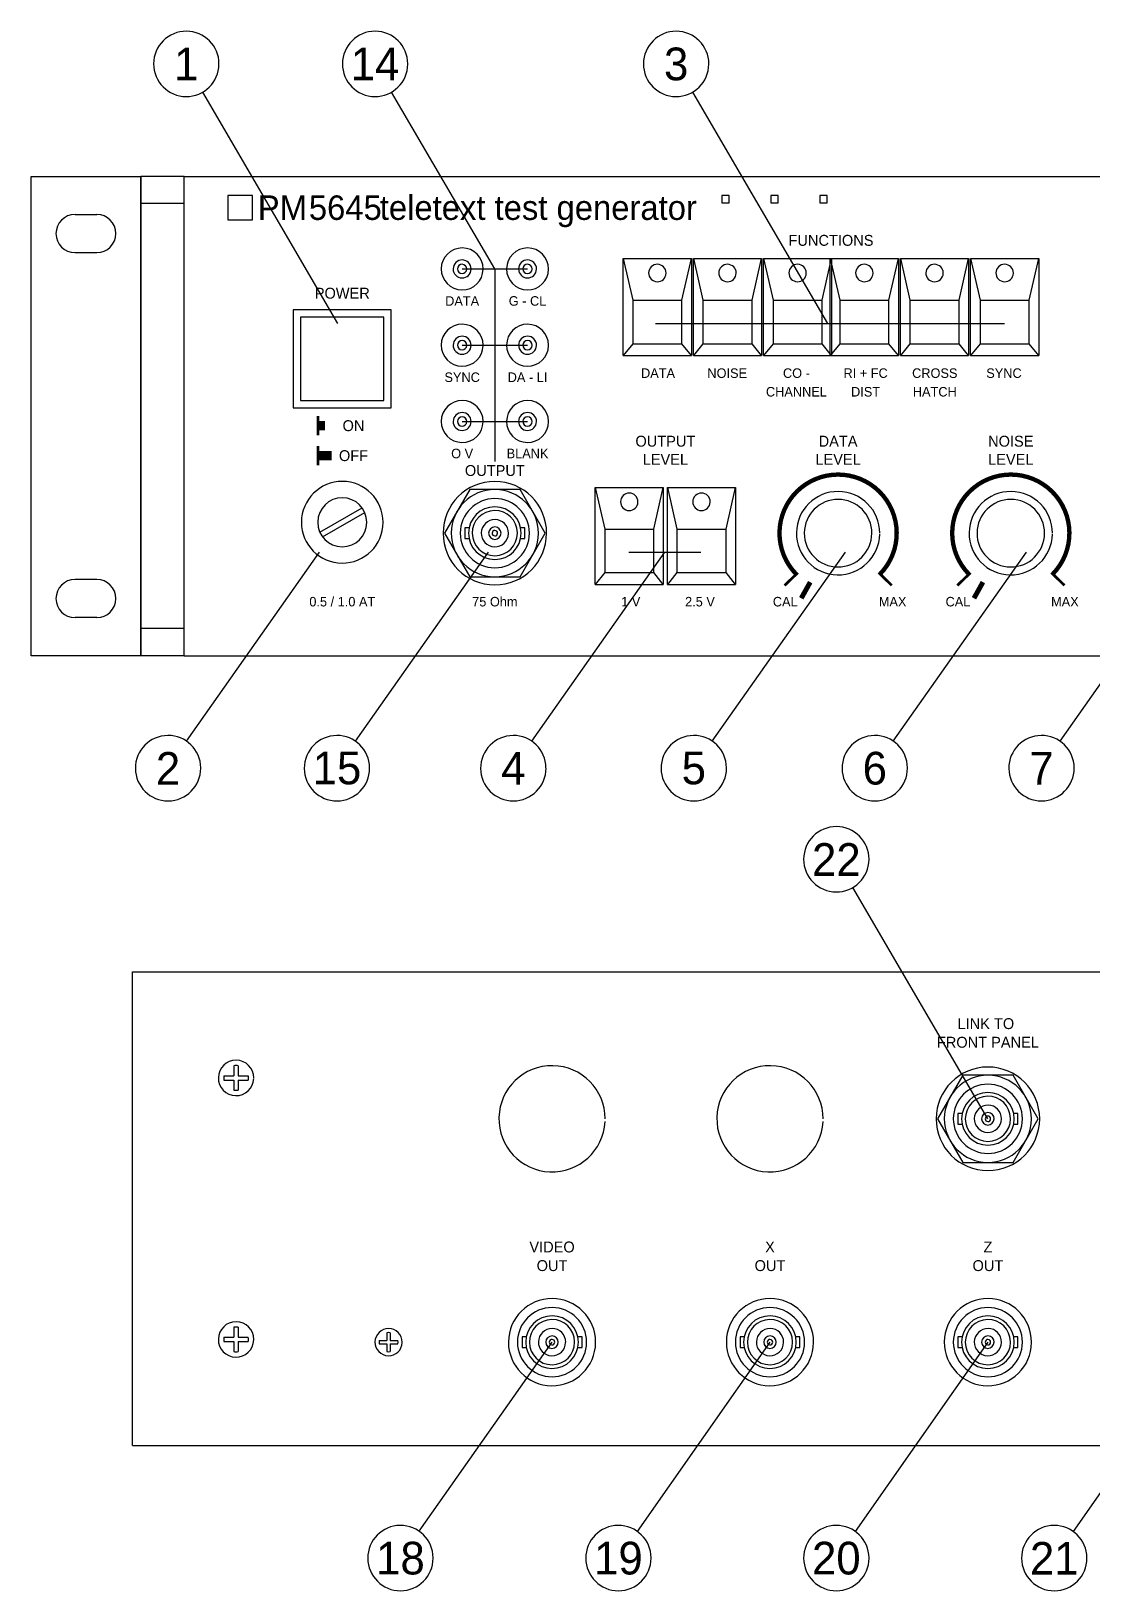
# Model space of a CAD drawing. Extents: x 10 to 489, y -10 to 300.
# Drawn here: x 9.9 to 204.8, y 13.4 to 299.6 of the extents above; entities that cross this region are included whole.
import ezdxf
from ezdxf.enums import TextEntityAlignment as Align

# ---------------------------------------------------------------- set-up
doc = ezdxf.new("R2010")
doc.units = 0
for name, color, linetype in [('KOMPONENT', 10, 'CONTINUOUS'), ('MAERKER', 5, 'CONTINUOUS'), ('SERVICE', 7, 'CONTINUOUS'), ('TEKST', 7, 'CONTINUOUS')]:
    doc.layers.add(name, color=color, linetype=linetype)

msp = doc.modelspace()

# ---------------------------------------------------------------- linework, layer by layer
at = {"layer": 'KOMPONENT', "color": 0}
for p, q in [((9.9, 273), (30, 273)), ((9.9, 185), (9.9, 273)), ((30, 185), (30, 273)), ((30, 273), (30, 185)), ((38, 185), (38, 273)), ((17.95, 266), (21.95, 266)), ((17.95, 259), (21.95, 259)), ((118.58, 257.9), (120.33, 250.25)), ((129.32, 250.25), (131.07, 257.9)), ((131.45, 257.9), (133.2, 250.25)), ((142.2, 250.25), (143.95, 257.9)), ((144.32, 257.9), (146.07, 250.25)), ((155.07, 250.25), (156.82, 257.9)), ((156.57, 257.9), (158.32, 250.25)), ((167.32, 250.25), (169.07, 257.9)), ((169.45, 257.9), (171.2, 250.25)), ((180.2, 250.25), (181.95, 257.9)), ((182.32, 257.9), (184.07, 250.25)), ((193.07, 250.25), (194.82, 257.9)), ((120.33, 250.25), (120.33, 242.25)), ((129.32, 242.25), (129.32, 250.25)), ((133.2, 250.25), (133.2, 242.25)), ((142.2, 242.25), (142.2, 250.25)), ((146.07, 250.25), (146.07, 242.25)), ((155.07, 242.25), (155.07, 250.25)), ((158.32, 250.25), (158.32, 242.25)), ((167.32, 242.25), (167.32, 250.25)), ((171.2, 250.25), (171.2, 242.25)), ((180.2, 242.25), (180.2, 250.25)), ((184.07, 250.25), (184.07, 242.25)), ((193.07, 242.25), (193.07, 250.25)), ((76, 248.5), (58, 248.5)), ((58, 248.5), (58, 230.5)), ((74.65, 247.15), (59.35, 247.15)), ((59.35, 247.15), (59.35, 231.85)), ((74.65, 231.85), (74.65, 247.15)), ((76, 230.5), (76, 248.5)), ((120.33, 242.25), (118.58, 240.1)), ((131.07, 240.1), (129.32, 242.25)), ((133.2, 242.25), (131.45, 240.1)), ((143.95, 240.1), (142.2, 242.25)), ((146.07, 242.25), (144.32, 240.1)), ((156.82, 240.1), (155.07, 242.25)), ((158.32, 242.25), (156.57, 240.1)), ((169.07, 240.1), (167.32, 242.25)), ((171.2, 242.25), (169.45, 240.1)), ((181.95, 240.1), (180.2, 242.25)), ((184.07, 242.25), (182.32, 240.1)), ((194.82, 240.1), (193.07, 242.25)), ((118.58, 240.1), (131.07, 240.1)), ((131.45, 240.1), (143.95, 240.1)), ((144.32, 240.1), (156.82, 240.1)), ((156.57, 240.1), (169.07, 240.1)), ((169.45, 240.1), (181.95, 240.1)), ((182.32, 240.1), (194.82, 240.1)), ((58, 230.5), (76, 230.5)), ((59.35, 231.85), (74.65, 231.85)), ((90.38, 215.5), (85.76, 207.5)), ((99.62, 215.5), (90.38, 215.5)), ((104.24, 207.5), (99.62, 215.5)), ((113.42, 215.9), (115.17, 208.25)), ((124.17, 208.25), (125.92, 215.9)), ((126.67, 215.9), (128.43, 208.25)), ((137.43, 208.25), (139.18, 215.9)), ((85.76, 207.5), (90.38, 199.5)), ((99.62, 199.5), (104.24, 207.5)), ((115.17, 208.25), (115.17, 200.25)), ((124.17, 200.25), (124.17, 208.25)), ((128.43, 208.25), (128.43, 200.25)), ((137.43, 200.25), (137.43, 208.25)), ((21.95, 199), (17.95, 199)), ((90.38, 199.5), (99.62, 199.5)), ((115.17, 200.25), (113.42, 198.1)), ((113.42, 198.1), (125.92, 198.1)), ((125.92, 198.1), (124.17, 200.25)), ((128.43, 200.25), (126.67, 198.1)), ((126.67, 198.1), (139.18, 198.1)), ((139.18, 198.1), (137.43, 200.25)), ((21.95, 192), (17.95, 192)), ((30, 185), (9.9, 185)), ((28.5, 40), (28.5, 127)), ((180.88, 108), (176.26, 100)), ((190.12, 108), (180.88, 108)), ((194.74, 100), (190.12, 108)), ((176.26, 100), (180.88, 92)), ((190.12, 92), (194.74, 100)), ((180.88, 92), (190.12, 92))]:
    msp.add_line(p, q, dxfattribs=at)
for points in [[(38, 273), (30, 273)], [(38, 273), (461, 273)], [(38, 268), (30, 268)], [(118.58, 240.1), (118.58, 257.9)], [(118.58, 257.9), (131.07, 257.9), (131.07, 240.1)], [(131.45, 240.1), (131.45, 257.9)], [(131.45, 257.9), (143.95, 257.9), (143.95, 240.1)], [(144.32, 240.1), (144.32, 257.9)], [(144.32, 257.9), (156.82, 257.9), (156.82, 240.1)], [(156.57, 240.1), (156.57, 257.9)], [(156.57, 257.9), (169.07, 257.9), (169.07, 240.1)], [(169.45, 240.1), (169.45, 257.9)], [(169.45, 257.9), (181.95, 257.9), (181.95, 240.1)], [(182.32, 240.1), (182.32, 257.9)], [(182.32, 257.9), (194.82, 257.9), (194.82, 240.1)], [(120.33, 250.25), (129.32, 250.25)], [(133.2, 250.25), (142.2, 250.25)], [(146.07, 250.25), (155.07, 250.25)], [(158.32, 250.25), (167.32, 250.25)], [(171.2, 250.25), (180.2, 250.25)], [(184.07, 250.25), (193.07, 250.25)], [(120.33, 242.25), (129.32, 242.25)], [(133.2, 242.25), (142.2, 242.25)], [(146.07, 242.25), (155.07, 242.25)], [(158.32, 242.25), (167.32, 242.25)], [(171.2, 242.25), (180.2, 242.25)], [(184.07, 242.25), (193.07, 242.25)], [(113.42, 215.9), (125.92, 215.9), (125.92, 198.1)], [(113.42, 198.1), (113.42, 215.9)], [(126.67, 198.1), (126.67, 215.9)], [(126.67, 215.9), (139.18, 215.9), (139.18, 198.1)], [(62.88, 207.7), (70.62, 212.17)], [(63.38, 206.83), (71.12, 211.3)], [(115.17, 208.25), (124.17, 208.25)], [(128.43, 208.25), (137.43, 208.25)], [(115.17, 200.25), (124.17, 200.25)], [(128.43, 200.25), (137.43, 200.25)], [(38, 190), (30, 190)], [(38, 185), (30, 185)], [(38, 185), (461, 185)], [(28.5, 127), (467.5, 127)], [(47.11, 109.74), (47.11, 107.89)], [(47.89, 109.74), (47.89, 107.89)], [(45.26, 107.89), (47.11, 107.89)], [(45.26, 107.11), (47.11, 107.11)], [(47.11, 107.11), (47.11, 105.26)], [(47.89, 107.89), (49.74, 107.89)], [(47.89, 107.11), (49.74, 107.11)], [(47.89, 107.11), (47.89, 105.26)], [(47.11, 61.74), (47.11, 59.89)], [(47.89, 61.74), (47.89, 59.89)], [(75.2, 60.72), (75.2, 59.3)], [(75.8, 60.72), (75.8, 59.3)], [(45.26, 59.89), (47.11, 59.89)], [(45.26, 59.11), (47.11, 59.11)], [(47.11, 59.11), (47.11, 57.26)], [(47.89, 59.89), (49.74, 59.89)], [(47.89, 59.11), (49.74, 59.11)], [(47.89, 59.11), (47.89, 57.26)], [(73.78, 59.3), (75.2, 59.3)], [(73.78, 58.7), (75.2, 58.7)], [(75.2, 58.7), (75.2, 57.28)], [(75.8, 59.3), (77.22, 59.3)], [(75.8, 58.7), (77.22, 58.7)], [(75.8, 58.7), (75.8, 57.28)], [(28.5, 40), (467.5, 40)]]:
    msp.add_lwpolyline(points, dxfattribs=at)
at = {"layer": 'KOMPONENT', "color": 0, "linetype": 'CONTINUOUS'}
for points in [[(90.28, 208.5), (89.5, 208.5), (89.5, 206.5)], [(89.5, 206.5), (90.28, 206.5)], [(99.72, 206.5), (100.5, 206.5), (100.5, 208.5), (99.72, 208.5)], [(180.78, 101), (180, 101), (180, 99)], [(190.22, 99), (191, 99), (191, 101), (190.22, 101)], [(180, 99), (180.78, 99)], [(100.78, 60), (100, 60), (100, 58)], [(100, 58), (100.78, 58)], [(110.22, 58), (111, 58), (111, 60), (110.22, 60)], [(140.78, 60), (140, 60), (140, 58)], [(140, 58), (140.78, 58)], [(150.22, 58), (151, 58), (151, 60), (150.22, 60)], [(180.78, 60), (180, 60), (180, 58)], [(180, 58), (180.78, 58)], [(190.22, 58), (191, 58), (191, 60), (190.22, 60)]]:
    msp.add_lwpolyline(points, dxfattribs=at)
at = {"layer": 'KOMPONENT', "color": 0}
for centre, radius, start, end in [((17.95, 262.5), 3.5, 90, 270), ((21.95, 262.5), 3.5, 270, 90), ((89, 256), 3.85, 0, 359.2613), ((101, 256), 3.85, 0, 359.2613), ((89, 256), 1.65, 0, 359.1355), ((89, 256), 0.85, 0, 358.0998), ((101, 256), 1.65, 0, 359.1355), ((101, 256), 0.85, 0, 358.0998), ((124.83, 255.25), 1.6, 0, 358.2249), ((137.7, 255.25), 1.6, 0, 358.2249), ((150.57, 255.25), 1.6, 0, 358.2249), ((162.82, 255.25), 1.6, 0, 358.2249), ((175.7, 255.25), 1.6, 0, 358.2249), ((188.57, 255.25), 1.6, 0, 358.2249), ((89, 242), 3.85, 0, 359.2613), ((89, 242), 1.65, 0, 359.1355), ((101, 242), 3.85, 0, 359.2613), ((101, 242), 1.65, 0, 359.1355), ((89, 242), 0.85, 0, 358.0998), ((101, 242), 0.85, 0, 358.0998), ((89, 228), 3.85, 0, 359.2613), ((89, 228), 1.65, 0, 359.1355), ((101, 228), 3.85, 0, 359.2613), ((101, 228), 1.65, 0, 359.1355), ((89, 228), 0.85, 0, 358.0998), ((101, 228), 0.85, 0, 358.0998), ((67, 209.5), 7.5, 0, 359.7137), ((95, 207.5), 9.5, 0, 359.8719), ((95, 207.5), 8, 0, 359.5101), ((119.67, 213.25), 1.6, 0, 358.2249), ((132.93, 213.25), 1.6, 0, 358.2249), ((158, 207.5), 7.65, 360, 358.6031), ((189.7, 207.5), 7.65, 360, 358.6031), ((67, 209.5), 4.5, 0, 359.4984), ((95, 207.5), 6.35, 0, 359.9318), ((158, 207.5), 6.2, 0, 359.3839), ((189.7, 207.5), 6.2, 0, 359.3839), ((17.95, 195.5), 3.5, 90, 270), ((21.95, 195.5), 3.5, 270, 90), ((47.5, 107.5), 3.25, 0, 358.1634), ((47.5, 107.5), 2.27, 80.1291, 99.8709), ((105.5, 100), 9.75, 0, 356.9171), ((145.5, 100), 9.75, 0, 356.9171), ((185.5, 100), 9.5, 0, 359.8719), ((47.5, 107.5), 2.27, 170.1291, 189.8709), ((47.5, 107.5), 2.27, 350.1291, 9.8709), ((185.5, 100), 8, 0, 359.5101), ((185.5, 100), 6.35, 0, 359.9318), ((47.5, 107.5), 2.27, 260.1291, 279.8709), ((105.5, 59), 8, 0, 359.3339), ((145.5, 59), 8, 0, 359.3339), ((185.5, 59), 8, 0, 359.3339), ((105.5, 59), 6.35, 0, 359.9318), ((145.5, 59), 6.35, 0, 359.9318), ((185.5, 59), 6.35, 0, 359.9318), ((47.5, 59.5), 3.25, 0, 358.1634), ((47.5, 59.5), 2.27, 80.1291, 99.8709), ((75.5, 59), 2.5, 0, 358.1634), ((75.5, 59), 1.75, 80.1291, 99.8709), ((47.5, 59.5), 2.27, 170.1291, 189.8709), ((47.5, 59.5), 2.27, 260.1291, 279.8709), ((47.5, 59.5), 2.27, 350.1291, 9.8709), ((75.5, 59), 1.75, 170.1291, 189.8709), ((75.5, 59), 1.75, 260.1291, 279.8709), ((75.5, 59), 1.75, 350.1291, 9.8709)]:
    msp.add_arc(centre, radius, start, end, dxfattribs=at)
at = {"layer": 'KOMPONENT', "color": 0, "linetype": 'CONTINUOUS'}
for centre, radius, start, end in [((95, 207.5), 4.83, 359.8692, 359.8676), ((95, 207.5), 4.15, 0.8323, 359.8469), ((95, 207.5), 2.5, 359.7451, 358.0855), ((95, 207.5), 1.15, 359.4385, 359.4075), ((95, 207.5), 0.5, 358.6785, 358.4931), ((185.5, 100), 4.83, 359.8692, 359.8676), ((185.5, 100), 4.15, 0.8323, 359.8469), ((185.5, 100), 2.5, 359.7451, 358.0855), ((185.5, 100), 1.15, 359.4385, 359.4075), ((185.5, 100), 0.5, 358.6785, 358.4931), ((105.5, 59), 4.83, 359.8692, 359.8676), ((105.5, 59), 4.15, 0.8323, 359.8469), ((145.5, 59), 4.83, 359.8692, 359.8676), ((145.5, 59), 4.15, 0.8323, 359.8469), ((185.5, 59), 4.83, 359.8692, 359.8676), ((185.5, 59), 4.15, 0.8323, 359.8469), ((105.5, 59), 2.5, 359.7451, 358.0855), ((105.5, 59), 1.15, 359.4385, 359.4075), ((145.5, 59), 2.5, 359.7451, 358.0855), ((145.5, 59), 1.15, 359.4385, 359.4075), ((185.5, 59), 2.5, 359.7451, 358.0855), ((185.5, 59), 1.15, 359.4385, 359.4075), ((105.5, 59), 0.5, 358.6785, 358.4931), ((145.5, 59), 0.5, 358.6785, 358.4931), ((185.5, 59), 0.5, 358.6785, 358.4931)]:
    msp.add_arc(centre, radius, start, end, dxfattribs=at)
at = {"layer": 'MAERKER', "color": 0}
for points in [[(46, 265), (50.5, 265), (50.5, 269.5), (46, 269.5)], [(136.65, 268.15), (138, 268.15), (138, 269.5), (136.65, 269.5)], [(145.65, 268.15), (147, 268.15), (147, 269.5), (145.65, 269.5)], [(154.65, 268.15), (156, 268.15), (156, 269.5), (154.65, 269.5)]]:
    msp.add_lwpolyline(points, close=True, dxfattribs=at)
at = {"layer": 'SERVICE', "color": 0}
for points in [[(66.19, 246), (41.39, 288.46)], [(95, 256), (76.04, 288.46)], [(156.1, 246), (131.31, 288.46)], [(38.41, 169.3), (62.84, 204)], [(69.41, 169.3), (93.84, 204)], [(101.78, 169.3), (126.21, 204)], [(134.91, 169.3), (159.34, 204)], [(168.13, 169.3), (192.56, 204)], [(198.74, 169.3), (223.16, 204)], [(185.5, 100), (160.71, 142.46)], [(81.08, 24.3), (105.5, 59)], [(145.5, 59), (121.13, 24.27)], [(185.5, 59), (161.13, 24.27)], [(225.5, 59), (201.13, 24.27)]]:
    msp.add_lwpolyline(points, dxfattribs=at)
for centre, start, end in [((38.37, 293.64), 0, 359.4033), ((73.02, 293.64), 0, 359.4033), ((128.28, 293.64), 0, 359.4033), ((35.02, 164.36), 0.5967, 360), ((66.02, 164.36), 0.5967, 360), ((98.39, 164.36), 0.5967, 360), ((131.52, 164.36), 0.5967, 360), ((164.74, 164.36), 0.5967, 360), ((195.34, 164.36), 0.5967, 360), ((157.68, 147.64), 0, 359.4033), ((77.68, 19.36), 0.5967, 360), ((117.68, 19.36), 0.5967, 360), ((157.68, 19.36), 0.5967, 360), ((197.68, 19.36), 0.5967, 360)]:
    msp.add_arc(centre, 6, start, end, dxfattribs=at)
at = {"layer": 'TEKST', "color": 0}
for p, q in [((150.24, 215.05), (150.29, 214.99)), ((181.94, 215.05), (181.99, 214.99))]:
    msp.add_line(p, q, dxfattribs=at)
for points in [[(89, 256), (101, 256)], [(95, 256), (95, 220.65)], [(124.51, 245.96), (188.56, 245.96)], [(89, 242), (101, 242)], [(89, 228), (101, 228)], [(119.6, 204), (132.82, 204)]]:
    msp.add_lwpolyline(points, dxfattribs=at)
for points, const_width in [([(62.56, 225.48), (62.56, 228.98)], 0.5), ([(62.56, 227.23), (63.81, 227.23)], 1.75), ([(62.56, 219.98), (62.56, 223.48)], 0.5), ([(62.56, 221.73), (65.06, 221.73)], 1.75), ([(148.17, 197.89), (150.61, 200.24)], 0.5), ([(165.43, 200.27), (167.86, 197.91)], 0.5), ([(179.87, 197.89), (182.31, 200.24)], 0.5), ([(197.13, 200.27), (199.56, 197.91)], 0.5), ([(151.24, 195.55), (152.89, 198.51)], 0.905), ([(182.94, 195.55), (184.59, 198.51)], 0.905)]:
    msp.add_lwpolyline(points, dxfattribs=dict(at, const_width=const_width))
at = {"layer": 'TEKST', "color": 0, "const_width": 0.8}
for points in [[(165.71, 200, 2.372058), (150.31, 199.98, 2.372058)], [(197.41, 200, 2.372058), (182.01, 199.98, 2.372058)]]:
    msp.add_lwpolyline(points, format="xyb", dxfattribs=at)

# ---------------------------------------------------------------- texts
at = {"layer": 'SERVICE', "color": 0}
for s, p in [('1', (38.37, 293.64)), ('14', (73.02, 293.64)), ('3', (128.28, 293.64)), ('2', (35.02, 164.36)), ('15', (66.02, 164.36)), ('4', (98.39, 164.36)), ('5', (131.52, 164.36)), ('6', (164.74, 164.36)), ('7', (195.34, 164.36)), ('22', (157.68, 147.64)), ('18', (77.68, 19.36)), ('19', (117.68, 19.36)), ('20', (157.68, 19.36)), ('21', (197.68, 19.36))]:
    msp.add_text(s, height=6, dxfattribs=at).set_placement(p, align=Align.MIDDLE)
at = {"layer": 'TEKST', "color": 0}
for s, p in [('PM', (51.49, 265)), ('5645', (60.86, 265)), ('teletext test generator', (73.88, 265))]:
    msp.add_text(s, height=4.5, dxfattribs=at).set_placement(p)
for s, height, p in [('FUNCTIONS', 2, (156.7, 260.25)), ('POWER', 2, (67, 250.55)), ('DATA', 1.75, (124.95, 236)), ('NOISE', 1.75, (137.65, 236)), ('CO -', 1.75, (150.35, 236)), ('RI + FC', 1.75, (163.05, 236)), ('CROSS', 1.75, (175.75, 236)), ('SYNC', 1.75, (188.45, 236)), ('CHANNEL', 1.75, (150.35, 232.58)), ('DIST', 1.75, (163.05, 232.58)), ('HATCH', 1.75, (175.75, 232.58)), ('ON', 2, (69.06, 226.23)), ('OUTPUT', 2, (126.3, 223.38)), ('DATA', 2, (158, 223.38)), ('NOISE', 2, (189.7, 223.38)), ('OFF', 2, (69.06, 220.73)), ('LEVEL', 2, (126.3, 220.05)), ('LEVEL', 2, (158, 220.05)), ('LEVEL', 2, (189.7, 220.05)), ('0.5 / 1.0 AT', 1.75, (67, 194.05)), ('75 Ohm', 1.75, (95, 194.05)), ('1 V', 1.75, (119.95, 194.05)), ('2.5 V', 1.75, (132.65, 194.05)), ('CAL', 1.75, (148.3, 194.05)), ('MAX', 1.75, (168.01, 194.05)), ('CAL', 1.75, (180, 194.05)), ('MAX', 1.75, (199.63, 194.05)), ('LINK TO ', 2, (185.5, 116.47)), ('FRONT PANEL', 2, (185.5, 113.05)), ('VIDEO', 2, (105.5, 75.47)), ('X', 2, (145.5, 75.47)), ('Z', 2, (185.5, 75.47)), ('OUT', 2, (105.5, 72.05)), ('OUT', 2, (145.5, 72.05)), ('OUT', 2, (185.5, 72.05))]:
    msp.add_text(s, height=height, dxfattribs=at).set_placement(p, align=Align.CENTER)
at = {"layer": 'TEKST', "color": 0, "linetype": 'CONTINUOUS'}
for s, height, p in [('DATA', 1.75, (89, 249.25)), ('G - CL', 1.75, (101, 249.25)), ('SYNC', 1.75, (89, 235.25)), ('DA - LI', 1.75, (101, 235.25)), ('O V', 1.75, (89, 221.25)), ('BLANK', 1.75, (101, 221.25)), ('OUTPUT', 2, (95, 218))]:
    msp.add_text(s, height=height, dxfattribs=at).set_placement(p, align=Align.CENTER)

doc.saveas('drawing.dxf')
